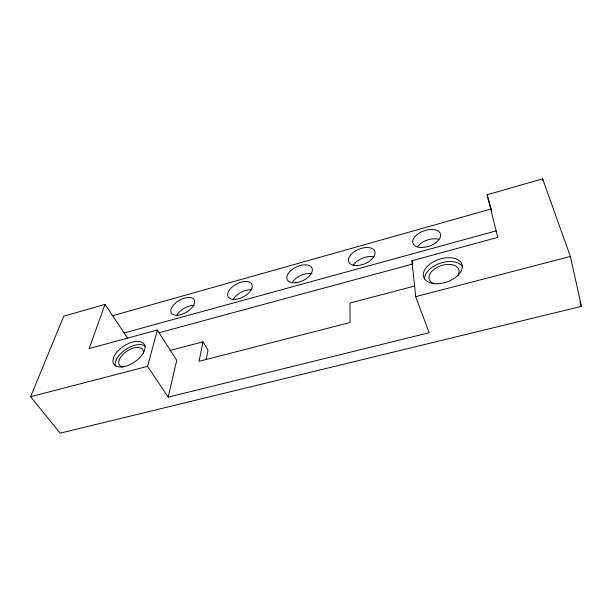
<?xml version="1.0" encoding="UTF-8"?>
<svg xmlns="http://www.w3.org/2000/svg" width="612" height="612" viewBox="0 0 612 612"><rect width="100%" height="100%" fill="white"/><g stroke="black" fill="none" stroke-linecap="round" stroke-linejoin="round"><path stroke-width="0.92" d="M206.213 359.481L208.003 350.163L202.993 341.787L169.792 350.538M202.993 341.787L199.061 361.302L350.072 322.509L349.965 303.062L414.974 285.934M168.201 397.134L176.73 360.399L157.383 330.006L89.168 348.572L104.989 304.371L63.77 316.19L30.6 396.737L60.183 433.166L581.4 306.367L570.407 256.459L542.607 178.834L487.114 194.754L497.763 237.387L411.93 260.743L415.678 296.667L429.165 332.729L168.201 397.134L147.576 366.336L157.383 330.006M112.271 315.8L491.122 209.013M124.16 332.943L496.233 230.869M158.898 332.783L412.343 264.109M30.6 396.737L147.576 366.336M415.678 296.667L570.407 256.459M104.989 304.371L127.831 338.421M411.93 260.743L412.901 263.389M579.847 301.892L581.4 306.367M487.114 194.754L491.75 211.308M542.607 178.834L543.035 180.685M434.26 283.8A15.568 9.287 -18.3 0 1 431.682 271.521A15.568 9.287 -18.3 0 1 451.449 264.621A15.568 9.287 -18.3 0 1 457.784 275.584M122.308 366.94A14.007 7.459 -33.4 0 1 127.38 350.867A14.007 7.459 -33.4 0 1 143.376 353.491M115.224 365.127A18.092 9.631 -33.4 0 1 126.623 348.848A18.092 9.631 -33.4 0 1 145.365 346.384M424.636 278.843A20.112 11.995 -18.3 0 1 440.747 263.038A20.112 11.995 -18.3 0 1 462.55 266.855M417.415 246.896A14.382 8.178 -19.1 0 1 438.712 239.277M353.315 265.34A13.923 7.918 -22.3 0 1 373.473 256.772M291.993 282.813A13.571 7.627 -25.3 0 1 312.128 273.839M233.057 299.719A13.303 7.313 -28.1 0 1 251.517 289.836M176.83 315.211A13.112 6.984 -30.4 0 1 194.18 305.426M122.805 366.817A18.153 9.593 -33.4 0 0 144.906 346.055A18.153 9.593 -33.4 0 0 119.241 349.682A18.153 9.593 -33.4 0 0 122.805 366.817M434.023 283.578A20.181 11.965 -18.4 0 0 462.267 265.952A20.181 11.965 -18.4 0 0 432.057 262.602A20.181 11.965 -18.4 0 0 434.023 283.578M420.811 247.493A14.497 8.109 -19.3 0 0 440.548 234.511A14.497 8.109 -19.3 0 0 418.616 233.455A14.497 8.109 -19.3 0 0 420.811 247.493M356.651 265.547A14.038 7.849 -22.4 0 0 374.965 251.915A14.038 7.849 -22.4 0 0 353.66 252.136A14.038 7.849 -22.4 0 0 356.651 265.547M295.864 282.713A13.678 7.558 -25.4 0 0 312.028 268.163A13.678 7.558 -25.4 0 0 290.853 270.603A13.678 7.558 -25.4 0 0 295.864 282.713M235.651 299.299A13.41 7.245 -28 0 0 252.106 284.871A13.41 7.245 -28 0 0 232.124 287.051A13.41 7.245 -28 0 0 235.651 299.299M177.893 315.203A13.212 6.916 -30.3 0 0 194.608 300.905A13.212 6.916 -30.3 0 0 175.736 302.841A13.212 6.916 -30.3 0 0 177.893 315.203"/></g></svg>
